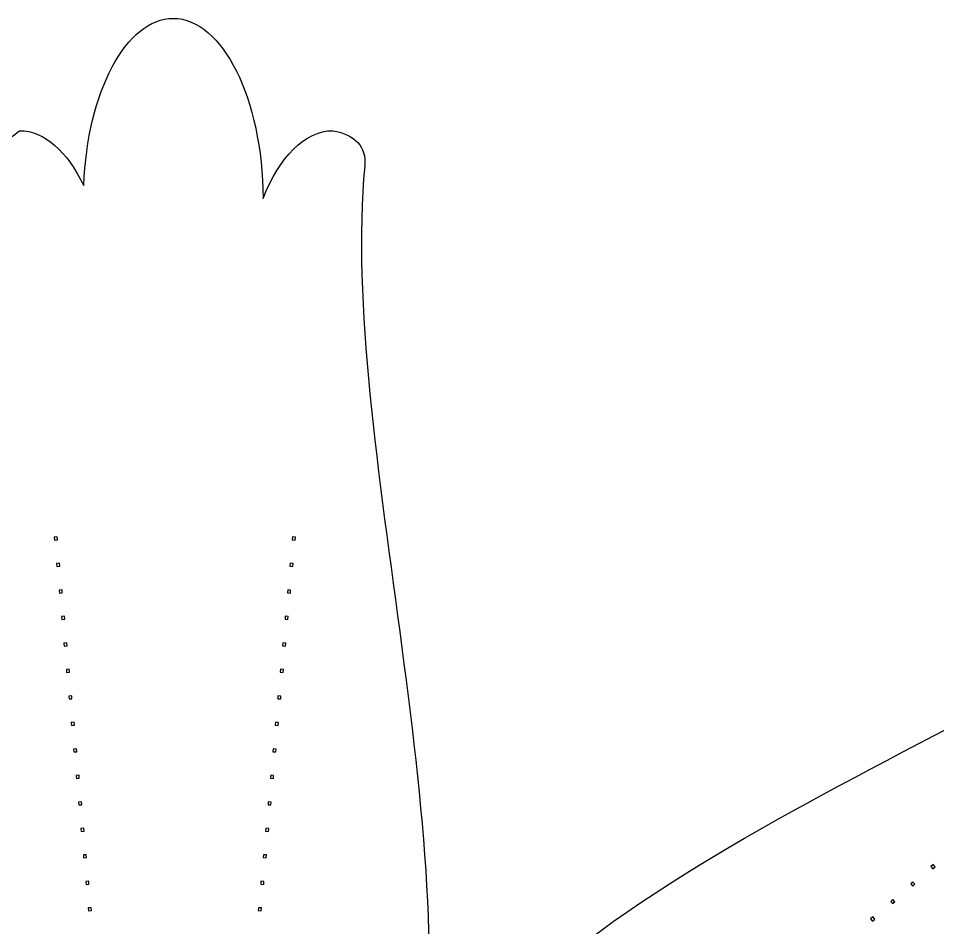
# Model space of a CAD drawing. Header units: centimetres. Extents: x -14.4 to 14.4, y -14.4 to 14.4.
# Drawn here: x -1.27 to 6.11, y 6.19 to 13.49 of the extents above; entities that cross this region are included whole.
import ezdxf
from ezdxf.lldxf.tags import DXFTag

# ---------------------------------------------------------------- set-up
doc = ezdxf.new("R2010")
doc.units = ezdxf.units.CM
doc.header["$MEASUREMENT"] = 0
doc.layers.add('Layer 1', color=7, linetype='Continuous')
tags = doc.linetypes.add('New Line1', pattern=[0.2, 0.1, -0.1]).pattern_tags.tags
tags[6:7] = [DXFTag(74, 4), DXFTag(75, 0), DXFTag(340, '0'), DXFTag(46, 1.0), DXFTag(50, 0.0), DXFTag(44, 0.0), DXFTag(45, 0.0)]
tags[4:5] = [DXFTag(74, 4), DXFTag(75, 0), DXFTag(340, '0'), DXFTag(46, 1.0), DXFTag(50, 0.0), DXFTag(44, 0.0), DXFTag(45, 0.0)]
tags = doc.linetypes.add('New Line10', pattern=[0.2, 0.1, -0.1]).pattern_tags.tags
tags[6:7] = [DXFTag(74, 4), DXFTag(75, 0), DXFTag(340, '0'), DXFTag(46, 1.0), DXFTag(50, 0.0), DXFTag(44, 0.0), DXFTag(45, 0.0)]
tags[4:5] = [DXFTag(74, 4), DXFTag(75, 0), DXFTag(340, '0'), DXFTag(46, 1.0), DXFTag(50, 0.0), DXFTag(44, 0.0), DXFTag(45, 0.0)]
tags = doc.linetypes.add('New Line11', pattern=[0.2, 0.1, -0.1]).pattern_tags.tags
tags[6:7] = [DXFTag(74, 4), DXFTag(75, 0), DXFTag(340, '0'), DXFTag(46, 1.0), DXFTag(50, 0.0), DXFTag(44, 0.0), DXFTag(45, 0.0)]
tags[4:5] = [DXFTag(74, 4), DXFTag(75, 0), DXFTag(340, '0'), DXFTag(46, 1.0), DXFTag(50, 0.0), DXFTag(44, 0.0), DXFTag(45, 0.0)]
tags = doc.linetypes.add('New Line12', pattern=[0.2, 0.1, -0.1]).pattern_tags.tags
tags[6:7] = [DXFTag(74, 4), DXFTag(75, 0), DXFTag(340, '0'), DXFTag(46, 1.0), DXFTag(50, 0.0), DXFTag(44, 0.0), DXFTag(45, 0.0)]
tags[4:5] = [DXFTag(74, 4), DXFTag(75, 0), DXFTag(340, '0'), DXFTag(46, 1.0), DXFTag(50, 0.0), DXFTag(44, 0.0), DXFTag(45, 0.0)]
tags = doc.linetypes.add('New Line13', pattern=[0.2, 0.1, -0.1]).pattern_tags.tags
tags[6:7] = [DXFTag(74, 4), DXFTag(75, 0), DXFTag(340, '0'), DXFTag(46, 1.0), DXFTag(50, 0.0), DXFTag(44, 0.0), DXFTag(45, 0.0)]
tags[4:5] = [DXFTag(74, 4), DXFTag(75, 0), DXFTag(340, '0'), DXFTag(46, 1.0), DXFTag(50, 0.0), DXFTag(44, 0.0), DXFTag(45, 0.0)]
tags = doc.linetypes.add('New Line14', pattern=[0.2, 0.1, -0.1]).pattern_tags.tags
tags[6:7] = [DXFTag(74, 4), DXFTag(75, 0), DXFTag(340, '0'), DXFTag(46, 1.0), DXFTag(50, 0.0), DXFTag(44, 0.0), DXFTag(45, 0.0)]
tags[4:5] = [DXFTag(74, 4), DXFTag(75, 0), DXFTag(340, '0'), DXFTag(46, 1.0), DXFTag(50, 0.0), DXFTag(44, 0.0), DXFTag(45, 0.0)]
tags = doc.linetypes.add('New Line15', pattern=[0.2, 0.1, -0.1]).pattern_tags.tags
tags[6:7] = [DXFTag(74, 4), DXFTag(75, 0), DXFTag(340, '0'), DXFTag(46, 1.0), DXFTag(50, 0.0), DXFTag(44, 0.0), DXFTag(45, 0.0)]
tags[4:5] = [DXFTag(74, 4), DXFTag(75, 0), DXFTag(340, '0'), DXFTag(46, 1.0), DXFTag(50, 0.0), DXFTag(44, 0.0), DXFTag(45, 0.0)]
tags = doc.linetypes.add('New Line16', pattern=[0.2, 0.1, -0.1]).pattern_tags.tags
tags[6:7] = [DXFTag(74, 4), DXFTag(75, 0), DXFTag(340, '0'), DXFTag(46, 1.0), DXFTag(50, 0.0), DXFTag(44, 0.0), DXFTag(45, 0.0)]
tags[4:5] = [DXFTag(74, 4), DXFTag(75, 0), DXFTag(340, '0'), DXFTag(46, 1.0), DXFTag(50, 0.0), DXFTag(44, 0.0), DXFTag(45, 0.0)]
tags = doc.linetypes.add('New Line17', pattern=[0.2, 0.1, -0.1]).pattern_tags.tags
tags[6:7] = [DXFTag(74, 4), DXFTag(75, 0), DXFTag(340, '0'), DXFTag(46, 1.0), DXFTag(50, 0.0), DXFTag(44, 0.0), DXFTag(45, 0.0)]
tags[4:5] = [DXFTag(74, 4), DXFTag(75, 0), DXFTag(340, '0'), DXFTag(46, 1.0), DXFTag(50, 0.0), DXFTag(44, 0.0), DXFTag(45, 0.0)]
tags = doc.linetypes.add('New Line18', pattern=[0.2, 0.1, -0.1]).pattern_tags.tags
tags[6:7] = [DXFTag(74, 4), DXFTag(75, 0), DXFTag(340, '0'), DXFTag(46, 1.0), DXFTag(50, 0.0), DXFTag(44, 0.0), DXFTag(45, 0.0)]
tags[4:5] = [DXFTag(74, 4), DXFTag(75, 0), DXFTag(340, '0'), DXFTag(46, 1.0), DXFTag(50, 0.0), DXFTag(44, 0.0), DXFTag(45, 0.0)]
tags = doc.linetypes.add('New Line19', pattern=[0.2, 0.1, -0.1]).pattern_tags.tags
tags[6:7] = [DXFTag(74, 4), DXFTag(75, 0), DXFTag(340, '0'), DXFTag(46, 1.0), DXFTag(50, 0.0), DXFTag(44, 0.0), DXFTag(45, 0.0)]
tags[4:5] = [DXFTag(74, 4), DXFTag(75, 0), DXFTag(340, '0'), DXFTag(46, 1.0), DXFTag(50, 0.0), DXFTag(44, 0.0), DXFTag(45, 0.0)]
tags = doc.linetypes.add('New Line2', pattern=[0.2, 0.1, -0.1]).pattern_tags.tags
tags[6:7] = [DXFTag(74, 4), DXFTag(75, 0), DXFTag(340, '0'), DXFTag(46, 1.0), DXFTag(50, 0.0), DXFTag(44, 0.0), DXFTag(45, 0.0)]
tags[4:5] = [DXFTag(74, 4), DXFTag(75, 0), DXFTag(340, '0'), DXFTag(46, 1.0), DXFTag(50, 0.0), DXFTag(44, 0.0), DXFTag(45, 0.0)]
tags = doc.linetypes.add('New Line20', pattern=[0.2, 0.1, -0.1]).pattern_tags.tags
tags[6:7] = [DXFTag(74, 4), DXFTag(75, 0), DXFTag(340, '0'), DXFTag(46, 1.0), DXFTag(50, 0.0), DXFTag(44, 0.0), DXFTag(45, 0.0)]
tags[4:5] = [DXFTag(74, 4), DXFTag(75, 0), DXFTag(340, '0'), DXFTag(46, 1.0), DXFTag(50, 0.0), DXFTag(44, 0.0), DXFTag(45, 0.0)]
tags = doc.linetypes.add('New Line21', pattern=[0.2, 0.1, -0.1]).pattern_tags.tags
tags[6:7] = [DXFTag(74, 4), DXFTag(75, 0), DXFTag(340, '0'), DXFTag(46, 1.0), DXFTag(50, 0.0), DXFTag(44, 0.0), DXFTag(45, 0.0)]
tags[4:5] = [DXFTag(74, 4), DXFTag(75, 0), DXFTag(340, '0'), DXFTag(46, 1.0), DXFTag(50, 0.0), DXFTag(44, 0.0), DXFTag(45, 0.0)]
tags = doc.linetypes.add('New Line23', pattern=[0.2, 0.1, -0.1]).pattern_tags.tags
tags[6:7] = [DXFTag(74, 4), DXFTag(75, 0), DXFTag(340, '0'), DXFTag(46, 1.0), DXFTag(50, 0.0), DXFTag(44, 0.0), DXFTag(45, 0.0)]
tags[4:5] = [DXFTag(74, 4), DXFTag(75, 0), DXFTag(340, '0'), DXFTag(46, 1.0), DXFTag(50, 0.0), DXFTag(44, 0.0), DXFTag(45, 0.0)]
tags = doc.linetypes.add('New Line24', pattern=[0.2, 0.1, -0.1]).pattern_tags.tags
tags[6:7] = [DXFTag(74, 4), DXFTag(75, 0), DXFTag(340, '0'), DXFTag(46, 1.0), DXFTag(50, 0.0), DXFTag(44, 0.0), DXFTag(45, 0.0)]
tags[4:5] = [DXFTag(74, 4), DXFTag(75, 0), DXFTag(340, '0'), DXFTag(46, 1.0), DXFTag(50, 0.0), DXFTag(44, 0.0), DXFTag(45, 0.0)]
tags = doc.linetypes.add('New Line27', pattern=[0.2, 0.1, -0.1]).pattern_tags.tags
tags[6:7] = [DXFTag(74, 4), DXFTag(75, 0), DXFTag(340, '0'), DXFTag(46, 1.0), DXFTag(50, 0.0), DXFTag(44, 0.0), DXFTag(45, 0.0)]
tags[4:5] = [DXFTag(74, 4), DXFTag(75, 0), DXFTag(340, '0'), DXFTag(46, 1.0), DXFTag(50, 0.0), DXFTag(44, 0.0), DXFTag(45, 0.0)]
tags = doc.linetypes.add('New Line28', pattern=[0.2, 0.1, -0.1]).pattern_tags.tags
tags[6:7] = [DXFTag(74, 4), DXFTag(75, 0), DXFTag(340, '0'), DXFTag(46, 1.0), DXFTag(50, 0.0), DXFTag(44, 0.0), DXFTag(45, 0.0)]
tags[4:5] = [DXFTag(74, 4), DXFTag(75, 0), DXFTag(340, '0'), DXFTag(46, 1.0), DXFTag(50, 0.0), DXFTag(44, 0.0), DXFTag(45, 0.0)]
tags = doc.linetypes.add('New Line3', pattern=[0.2, 0.1, -0.1]).pattern_tags.tags
tags[6:7] = [DXFTag(74, 4), DXFTag(75, 0), DXFTag(340, '0'), DXFTag(46, 1.0), DXFTag(50, 0.0), DXFTag(44, 0.0), DXFTag(45, 0.0)]
tags[4:5] = [DXFTag(74, 4), DXFTag(75, 0), DXFTag(340, '0'), DXFTag(46, 1.0), DXFTag(50, 0.0), DXFTag(44, 0.0), DXFTag(45, 0.0)]
tags = doc.linetypes.add('New Line32', pattern=[0.2, 0.1, -0.1]).pattern_tags.tags
tags[6:7] = [DXFTag(74, 4), DXFTag(75, 0), DXFTag(340, '0'), DXFTag(46, 1.0), DXFTag(50, 0.0), DXFTag(44, 0.0), DXFTag(45, 0.0)]
tags[4:5] = [DXFTag(74, 4), DXFTag(75, 0), DXFTag(340, '0'), DXFTag(46, 1.0), DXFTag(50, 0.0), DXFTag(44, 0.0), DXFTag(45, 0.0)]
tags = doc.linetypes.add('New Line33', pattern=[0.2, 0.1, -0.1]).pattern_tags.tags
tags[6:7] = [DXFTag(74, 4), DXFTag(75, 0), DXFTag(340, '0'), DXFTag(46, 1.0), DXFTag(50, 0.0), DXFTag(44, 0.0), DXFTag(45, 0.0)]
tags[4:5] = [DXFTag(74, 4), DXFTag(75, 0), DXFTag(340, '0'), DXFTag(46, 1.0), DXFTag(50, 0.0), DXFTag(44, 0.0), DXFTag(45, 0.0)]
tags = doc.linetypes.add('New Line35', pattern=[0.2, 0.1, -0.1]).pattern_tags.tags
tags[6:7] = [DXFTag(74, 4), DXFTag(75, 0), DXFTag(340, '0'), DXFTag(46, 1.0), DXFTag(50, 0.0), DXFTag(44, 0.0), DXFTag(45, 0.0)]
tags[4:5] = [DXFTag(74, 4), DXFTag(75, 0), DXFTag(340, '0'), DXFTag(46, 1.0), DXFTag(50, 0.0), DXFTag(44, 0.0), DXFTag(45, 0.0)]
tags = doc.linetypes.add('New Line37', pattern=[0.2, 0.1, -0.1]).pattern_tags.tags
tags[6:7] = [DXFTag(74, 4), DXFTag(75, 0), DXFTag(340, '0'), DXFTag(46, 1.0), DXFTag(50, 0.0), DXFTag(44, 0.0), DXFTag(45, 0.0)]
tags[4:5] = [DXFTag(74, 4), DXFTag(75, 0), DXFTag(340, '0'), DXFTag(46, 1.0), DXFTag(50, 0.0), DXFTag(44, 0.0), DXFTag(45, 0.0)]
tags = doc.linetypes.add('New Line38', pattern=[0.2, 0.1, -0.1]).pattern_tags.tags
tags[6:7] = [DXFTag(74, 4), DXFTag(75, 0), DXFTag(340, '0'), DXFTag(46, 1.0), DXFTag(50, 0.0), DXFTag(44, 0.0), DXFTag(45, 0.0)]
tags[4:5] = [DXFTag(74, 4), DXFTag(75, 0), DXFTag(340, '0'), DXFTag(46, 1.0), DXFTag(50, 0.0), DXFTag(44, 0.0), DXFTag(45, 0.0)]
tags = doc.linetypes.add('New Line39', pattern=[0.2, 0.1, -0.1]).pattern_tags.tags
tags[6:7] = [DXFTag(74, 4), DXFTag(75, 0), DXFTag(340, '0'), DXFTag(46, 1.0), DXFTag(50, 0.0), DXFTag(44, 0.0), DXFTag(45, 0.0)]
tags[4:5] = [DXFTag(74, 4), DXFTag(75, 0), DXFTag(340, '0'), DXFTag(46, 1.0), DXFTag(50, 0.0), DXFTag(44, 0.0), DXFTag(45, 0.0)]
tags = doc.linetypes.add('New Line4', pattern=[0.2, 0.1, -0.1]).pattern_tags.tags
tags[6:7] = [DXFTag(74, 4), DXFTag(75, 0), DXFTag(340, '0'), DXFTag(46, 1.0), DXFTag(50, 0.0), DXFTag(44, 0.0), DXFTag(45, 0.0)]
tags[4:5] = [DXFTag(74, 4), DXFTag(75, 0), DXFTag(340, '0'), DXFTag(46, 1.0), DXFTag(50, 0.0), DXFTag(44, 0.0), DXFTag(45, 0.0)]
tags = doc.linetypes.add('New Line41', pattern=[0.2, 0.1, -0.1]).pattern_tags.tags
tags[6:7] = [DXFTag(74, 4), DXFTag(75, 0), DXFTag(340, '0'), DXFTag(46, 1.0), DXFTag(50, 0.0), DXFTag(44, 0.0), DXFTag(45, 0.0)]
tags[4:5] = [DXFTag(74, 4), DXFTag(75, 0), DXFTag(340, '0'), DXFTag(46, 1.0), DXFTag(50, 0.0), DXFTag(44, 0.0), DXFTag(45, 0.0)]
tags = doc.linetypes.add('New Line42', pattern=[0.2, 0.1, -0.1]).pattern_tags.tags
tags[6:7] = [DXFTag(74, 4), DXFTag(75, 0), DXFTag(340, '0'), DXFTag(46, 1.0), DXFTag(50, 0.0), DXFTag(44, 0.0), DXFTag(45, 0.0)]
tags[4:5] = [DXFTag(74, 4), DXFTag(75, 0), DXFTag(340, '0'), DXFTag(46, 1.0), DXFTag(50, 0.0), DXFTag(44, 0.0), DXFTag(45, 0.0)]
tags = doc.linetypes.add('New Line43', pattern=[0.2, 0.1, -0.1]).pattern_tags.tags
tags[6:7] = [DXFTag(74, 4), DXFTag(75, 0), DXFTag(340, '0'), DXFTag(46, 1.0), DXFTag(50, 0.0), DXFTag(44, 0.0), DXFTag(45, 0.0)]
tags[4:5] = [DXFTag(74, 4), DXFTag(75, 0), DXFTag(340, '0'), DXFTag(46, 1.0), DXFTag(50, 0.0), DXFTag(44, 0.0), DXFTag(45, 0.0)]
tags = doc.linetypes.add('New Line45', pattern=[0.2, 0.1, -0.1]).pattern_tags.tags
tags[6:7] = [DXFTag(74, 4), DXFTag(75, 0), DXFTag(340, '0'), DXFTag(46, 1.0), DXFTag(50, 0.0), DXFTag(44, 0.0), DXFTag(45, 0.0)]
tags[4:5] = [DXFTag(74, 4), DXFTag(75, 0), DXFTag(340, '0'), DXFTag(46, 1.0), DXFTag(50, 0.0), DXFTag(44, 0.0), DXFTag(45, 0.0)]
tags = doc.linetypes.add('New Line5', pattern=[0.2, 0.1, -0.1]).pattern_tags.tags
tags[6:7] = [DXFTag(74, 4), DXFTag(75, 0), DXFTag(340, '0'), DXFTag(46, 1.0), DXFTag(50, 0.0), DXFTag(44, 0.0), DXFTag(45, 0.0)]
tags[4:5] = [DXFTag(74, 4), DXFTag(75, 0), DXFTag(340, '0'), DXFTag(46, 1.0), DXFTag(50, 0.0), DXFTag(44, 0.0), DXFTag(45, 0.0)]
tags = doc.linetypes.add('New Line6', pattern=[0.2, 0.1, -0.1]).pattern_tags.tags
tags[6:7] = [DXFTag(74, 4), DXFTag(75, 0), DXFTag(340, '0'), DXFTag(46, 1.0), DXFTag(50, 0.0), DXFTag(44, 0.0), DXFTag(45, 0.0)]
tags[4:5] = [DXFTag(74, 4), DXFTag(75, 0), DXFTag(340, '0'), DXFTag(46, 1.0), DXFTag(50, 0.0), DXFTag(44, 0.0), DXFTag(45, 0.0)]
tags = doc.linetypes.add('New Line7', pattern=[0.2, 0.1, -0.1]).pattern_tags.tags
tags[6:7] = [DXFTag(74, 4), DXFTag(75, 0), DXFTag(340, '0'), DXFTag(46, 1.0), DXFTag(50, 0.0), DXFTag(44, 0.0), DXFTag(45, 0.0)]
tags[4:5] = [DXFTag(74, 4), DXFTag(75, 0), DXFTag(340, '0'), DXFTag(46, 1.0), DXFTag(50, 0.0), DXFTag(44, 0.0), DXFTag(45, 0.0)]
tags = doc.linetypes.add('New Line8', pattern=[0.2, 0.1, -0.1]).pattern_tags.tags
tags[6:7] = [DXFTag(74, 4), DXFTag(75, 0), DXFTag(340, '0'), DXFTag(46, 1.0), DXFTag(50, 0.0), DXFTag(44, 0.0), DXFTag(45, 0.0)]
tags[4:5] = [DXFTag(74, 4), DXFTag(75, 0), DXFTag(340, '0'), DXFTag(46, 1.0), DXFTag(50, 0.0), DXFTag(44, 0.0), DXFTag(45, 0.0)]
tags = doc.linetypes.add('New Line9', pattern=[0.2, 0.1, -0.1]).pattern_tags.tags
tags[6:7] = [DXFTag(74, 4), DXFTag(75, 0), DXFTag(340, '0'), DXFTag(46, 1.0), DXFTag(50, 0.0), DXFTag(44, 0.0), DXFTag(45, 0.0)]
tags[4:5] = [DXFTag(74, 4), DXFTag(75, 0), DXFTag(340, '0'), DXFTag(46, 1.0), DXFTag(50, 0.0), DXFTag(44, 0.0), DXFTag(45, 0.0)]

msp = doc.modelspace()

# ---------------------------------------------------------------- linework, layer by layer
at = {"layer": 'Layer 1', "linetype": 'New Line1', "lineweight": 30}
msp.add_open_spline([(-0.02824, 13.49374), (-0.40654, 13.49374), (-0.71734, 12.90195), (-0.74708, 12.15026), (-0.74708, 12.15026), (-0.87804, 12.42245), (-1.06047, 12.59166), (-1.26266, 12.59166), (-1.26266, 12.59166), (-1.36255, 12.51294), (-1.46559, 12.43115), (-1.45851, 12.29047), (-1.45851, 12.29047), (-1.34745, 10.08373), (-2.43411, 6.76733), (-1.87543, 4.59605), (-1.87543, 4.59605), (-1.92103, 4.57666), (-1.9663, 4.55671), (-2.01119, 4.53596), (-2.01119, 4.53596), (-3.20898, 6.51937), (-6.9413, 7.63345), (-8.80574, 9.12428), (-8.80574, 9.12428), (-8.91576, 9.21225), (-9.0418, 9.17638), (-9.16406, 9.14134), (-9.16406, 9.14134), (-9.28223, 8.97727), (-9.25199, 8.73012), (-9.10768, 8.46478), (-9.10768, 8.46478), (-9.73499, 8.87998), (-10.39696, 8.97352), (-10.61807, 8.66656), (-10.61807, 8.66656), (-10.84917, 8.34573), (-10.51168, 7.70708), (-9.8651, 7.23628), (-9.8651, 7.23628), (-10.21171, 7.32302), (-10.50267, 7.28294), (-10.63513, 7.09904), (-10.63513, 7.09904), (-10.71075, 6.93313), (-10.69029, 6.80578), (-10.55576, 6.72663), (-10.55576, 6.72663), (-8.64198, 5.60077), (-6.55349, 2.76652), (-4.50601, 1.88906), (-4.50601, 1.88906), (-4.51834, 1.85783), (-4.52991, 1.82639), (-4.54162, 1.79485), (-4.54162, 1.79485), (-6.7129, 2.25581), (-9.91269, 1.22975), (-12.06096, 1.33787), (-12.06096, 1.33787), (-12.20164, 1.34495), (-12.28343, 1.24191), (-12.36215, 1.14202), (-12.36215, 1.14202), (-12.36215, 0.93983), (-12.19294, 0.7574), (-11.92075, 0.62644), (-11.92075, 0.62644), (-12.67244, 0.5967), (-13.26423, 0.2859), (-13.26423, -0.09241), (-13.26423, -0.09241), (-13.26423, -0.4878), (-12.61745, -0.80936), (-11.81763, -0.81348), (-11.81763, -0.81348), (-12.14958, -0.94567), (-12.36215, -1.14768), (-12.36215, -1.37431), (-12.36215, -1.37431), (-12.32654, -1.55313), (-12.23567, -1.64466), (-12.08025, -1.63025), (-12.08025, -1.63025), (-9.88165, -1.42641), (-6.5557, -2.49265), (-4.38064, -2.02788), (-4.38064, -2.02788), (-4.3753, -2.03921), (-4.37048, -2.05072), (-4.36506, -2.062), (-4.36506, -2.062), (-6.35628, -3.01994), (-8.38051, -5.72642), (-10.23973, -6.8202), (-10.23973, -6.8202), (-10.37426, -6.89934), (-10.39398, -7.02669), (-10.31837, -7.1926), (-10.31837, -7.1926), (-10.18591, -7.3765), (-9.89568, -7.41585), (-9.54907, -7.3291), (-9.54907, -7.3291), (-10.19565, -7.79991), (-10.5324, -8.43929), (-10.3013, -8.76012), (-10.3013, -8.76012), (-10.0802, -9.06709), (-9.41822, -8.97354), (-8.79091, -8.55834), (-8.79091, -8.55834), (-8.93523, -8.82368), (-8.96621, -9.07009), (-8.84803, -9.23416), (-8.84803, -9.23416), (-8.72578, -9.2692), (-8.59899, -9.30507), (-8.48898, -9.2171), (-8.48898, -9.2171), (-6.59659, -7.70392), (-2.78012, -6.57891), (-1.64249, -4.53902), (-1.64249, -4.53902), (-1.62523, -4.54532), (-1.60791, -4.55147), (-1.59056, -4.55757), (-1.59056, -4.55757), (-2.15416, -6.72869), (-1.06467, -10.0506), (-1.17587, -12.26015), (-1.17587, -12.26015), (-1.18295, -12.40083), (-1.07991, -12.48262), (-0.98002, -12.56133), (-0.98002, -12.56133), (-0.77782, -12.56133), (-0.5954, -12.39212), (-0.46444, -12.11994), (-0.46444, -12.11994), (-0.4347, -12.87162), (-0.1239, -13.46342), (0.25441, -13.46342), (0.25441, -13.46342), (0.6498, -13.46342), (0.97136, -12.81663), (0.97548, -12.01682), (0.97548, -12.01682), (1.10767, -12.34877), (1.30968, -12.56134), (1.53632, -12.56133), (1.53632, -12.56133), (1.71514, -12.52572), (1.80666, -12.43486), (1.79225, -12.27943), (1.79225, -12.27943), (1.5806, -9.99663), (2.7384, -6.49836), (2.12979, -4.33502), (2.12979, -4.33502), (2.14089, -4.32954), (2.15213, -4.32425), (2.16317, -4.3187), (2.16317, -4.3187), (3.35857, -6.30441), (7.09436, -7.41896), (8.95996, -8.91072), (8.95996, -8.91072), (9.06997, -8.99869), (9.19676, -8.96282), (9.31901, -8.92778), (9.31901, -8.92778), (9.43719, -8.76371), (9.40621, -8.51656), (9.26189, -8.25122), (9.26189, -8.25122), (9.88921, -8.66642), (10.55118, -8.75996), (10.77229, -8.453), (10.77229, -8.453), (11.00338, -8.13217), (10.66663, -7.49353), (10.02005, -7.02272), (10.02005, -7.02272), (10.36666, -7.10947), (10.65763, -7.06938), (10.79009, -6.88548), (10.79009, -6.88548), (10.86571, -6.71957), (10.84524, -6.59222), (10.71071, -6.51307), (10.71071, -6.51307), (8.8208, -5.40125), (6.7603, -2.62378), (4.73738, -1.70963), (4.73738, -1.70963), (6.91331, -2.11819), (10.16684, -1.08998), (12.32942, -1.29049), (12.32942, -1.29049), (12.48484, -1.30489), (12.5757, -1.21337), (12.61132, -1.03455), (12.61132, -1.03455), (12.61132, -0.80791), (12.39875, -0.60591), (12.06681, -0.47371), (12.06681, -0.47371), (12.86662, -0.4696), (13.5134, -0.14804), (13.5134, 0.24736), (13.5134, 0.24736), (13.5134, 0.62567), (12.92161, 0.93646), (12.16992, 0.96621), (12.16992, 0.96621), (12.44211, 1.09716), (12.61132, 1.27959), (12.61132, 1.48179), (12.61132, 1.48179), (12.5326, 1.58167), (12.45082, 1.68472), (12.31013, 1.67764), (12.31013, 1.67764), (10.04607, 1.56369), (6.61388, 2.70992), (4.4488, 2.04707), (4.4488, 2.04707), (4.44242, 2.06171), (4.43603, 2.07628), (4.42951, 2.09084), (4.42951, 2.09084), (6.51469, 2.90706), (8.64662, 5.82911), (10.59721, 6.97663), (10.59721, 6.97663), (10.73174, 7.05578), (10.7522, 7.18313), (10.67659, 7.34904), (10.67659, 7.34904), (10.54413, 7.53294), (10.25316, 7.57303), (9.90655, 7.48628), (9.90655, 7.48628), (10.55313, 7.95709), (10.89062, 8.59573), (10.65952, 8.91656), (10.65952, 8.91656), (10.43842, 9.22353), (9.77645, 9.12998), (9.14913, 8.71478), (9.14913, 8.71478), (9.29345, 8.98012), (9.32369, 9.22727), (9.20551, 9.39134), (9.20551, 9.39134), (9.08326, 9.42638), (8.95721, 9.46225), (8.8472, 9.37428), (8.8472, 9.37428), (6.9173, 7.83111), (2.98618, 6.69165), (1.93617, 4.5738), (1.93617, 4.5738), (1.92481, 4.57879), (1.91345, 4.58373), (1.90205, 4.58864), (1.90205, 4.58864), (2.3783, 6.76324), (1.30511, 10.10404), (1.50961, 12.30976), (1.50961, 12.30976), (1.52402, 12.46518), (1.43249, 12.55604), (1.25367, 12.59166), (1.25367, 12.59166), (1.02704, 12.59166), (0.82503, 12.37909), (0.69284, 12.04714), (0.69284, 12.04714), (0.68872, 12.84696), (0.36716, 13.49374), (-0.02824, 13.49374)], degree=3, knots=[0, 0, 0, 0, 0.0138889, 0.0138889, 0.0138889, 0.0138889, 0.0277778, 0.0277778, 0.0277778, 0.0277778, 0.0416667, 0.0416667, 0.0416667, 0.0416667, 0.0555556, 0.0555556, 0.0555556, 0.0555556, 0.0694444, 0.0694444, 0.0694444, 0.0694444, 0.0833333, 0.0833333, 0.0833333, 0.0833333, 0.0972222, 0.0972222, 0.0972222, 0.0972222, 0.1111111, 0.1111111, 0.1111111, 0.1111111, 0.125, 0.125, 0.125, 0.125, 0.1388889, 0.1388889, 0.1388889, 0.1388889, 0.1527778, 0.1527778, 0.1527778, 0.1527778, 0.1666667, 0.1666667, 0.1666667, 0.1666667, 0.1805556, 0.1805556, 0.1805556, 0.1805556, 0.1944444, 0.1944444, 0.1944444, 0.1944444, 0.2083333, 0.2083333, 0.2083333, 0.2083333, 0.2222222, 0.2222222, 0.2222222, 0.2222222, 0.2361111, 0.2361111, 0.2361111, 0.2361111, 0.25, 0.25, 0.25, 0.25, 0.2638889, 0.2638889, 0.2638889, 0.2638889, 0.2777778, 0.2777778, 0.2777778, 0.2777778, 0.2916667, 0.2916667, 0.2916667, 0.2916667, 0.3055556, 0.3055556, 0.3055556, 0.3055556, 0.3194444, 0.3194444, 0.3194444, 0.3194444, 0.3333333, 0.3333333, 0.3333333, 0.3333333, 0.3472222, 0.3472222, 0.3472222, 0.3472222, 0.3611111, 0.3611111, 0.3611111, 0.3611111, 0.375, 0.375, 0.375, 0.375, 0.3888889, 0.3888889, 0.3888889, 0.3888889, 0.4027778, 0.4027778, 0.4027778, 0.4027778, 0.4166667, 0.4166667, 0.4166667, 0.4166667, 0.4305556, 0.4305556, 0.4305556, 0.4305556, 0.4444444, 0.4444444, 0.4444444, 0.4444444, 0.4583333, 0.4583333, 0.4583333, 0.4583333, 0.4722222, 0.4722222, 0.4722222, 0.4722222, 0.4861111, 0.4861111, 0.4861111, 0.4861111, 0.5, 0.5, 0.5, 0.5, 0.5138889, 0.5138889, 0.5138889, 0.5138889, 0.5277778, 0.5277778, 0.5277778, 0.5277778, 0.5416667, 0.5416667, 0.5416667, 0.5416667, 0.5555556, 0.5555556, 0.5555556, 0.5555556, 0.5694444, 0.5694444, 0.5694444, 0.5694444, 0.5833333, 0.5833333, 0.5833333, 0.5833333, 0.5972222, 0.5972222, 0.5972222, 0.5972222, 0.6111111, 0.6111111, 0.6111111, 0.6111111, 0.625, 0.625, 0.625, 0.625, 0.6388889, 0.6388889, 0.6388889, 0.6388889, 0.6527778, 0.6527778, 0.6527778, 0.6527778, 0.6666667, 0.6666667, 0.6666667, 0.6666667, 0.6805556, 0.6805556, 0.6805556, 0.6805556, 0.6944444, 0.6944444, 0.6944444, 0.6944444, 0.7083333, 0.7083333, 0.7083333, 0.7083333, 0.7222222, 0.7222222, 0.7222222, 0.7222222, 0.7361111, 0.7361111, 0.7361111, 0.7361111, 0.75, 0.75, 0.75, 0.75, 0.7638889, 0.7638889, 0.7638889, 0.7638889, 0.7777778, 0.7777778, 0.7777778, 0.7777778, 0.7916667, 0.7916667, 0.7916667, 0.7916667, 0.8055556, 0.8055556, 0.8055556, 0.8055556, 0.8194444, 0.8194444, 0.8194444, 0.8194444, 0.8333333, 0.8333333, 0.8333333, 0.8333333, 0.8472222, 0.8472222, 0.8472222, 0.8472222, 0.8611111, 0.8611111, 0.8611111, 0.8611111, 0.875, 0.875, 0.875, 0.875, 0.8888889, 0.8888889, 0.8888889, 0.8888889, 0.9027778, 0.9027778, 0.9027778, 0.9027778, 0.9166667, 0.9166667, 0.9166667, 0.9166667, 0.9305556, 0.9305556, 0.9305556, 0.9305556, 0.9444444, 0.9444444, 0.9444444, 0.9444444, 0.9583333, 0.9583333, 0.9583333, 0.9583333, 0.9722222, 0.9722222, 0.9722222, 0.9722222, 1, 1, 1, 1], dxfattribs=at)
at = {"layer": 'Layer 1', "linetype": 'New Line2', "lineweight": 30}
msp.add_open_spline([(-0.95999, 9.32828), (-0.95999, 9.32828), (-0.95851, 9.30454), (-0.95851, 9.30454), (-0.95851, 9.30454), (-0.95851, 9.30454), (-0.98151, 9.30306), (-0.98151, 9.30306), (-0.98151, 9.30306), (-0.98151, 9.30306), (-0.98373, 9.32606), (-0.98373, 9.32606), (-0.98373, 9.32606), (-0.98373, 9.32606), (-0.95999, 9.32828), (-0.95999, 9.32828)], degree=3, knots=[0, 0, 0, 0, 0.2, 0.2, 0.2, 0.2, 0.4, 0.4, 0.4, 0.4, 0.6, 0.6, 0.6, 0.6, 1, 1, 1, 1], dxfattribs=at)
at = {"layer": 'Layer 1', "linetype": 'New Line3', "lineweight": 30}
msp.add_open_spline([(0.92949, 9.32828), (0.92949, 9.32828), (0.95323, 9.32606), (0.95323, 9.32606), (0.95323, 9.32606), (0.95323, 9.32606), (0.951, 9.30306), (0.951, 9.30306), (0.951, 9.30306), (0.951, 9.30306), (0.928, 9.30454), (0.928, 9.30454), (0.928, 9.30454), (0.928, 9.30454), (0.92949, 9.32828), (0.92949, 9.32828)], degree=3, knots=[0, 0, 0, 0, 0.2, 0.2, 0.2, 0.2, 0.4, 0.4, 0.4, 0.4, 0.6, 0.6, 0.6, 0.6, 1, 1, 1, 1], dxfattribs=at)
at = {"layer": 'Layer 1', "linetype": 'New Line4', "lineweight": 30}
msp.add_open_spline([(-0.9407, 9.11612), (-0.9407, 9.11612), (-0.93848, 9.09238), (-0.93848, 9.09238), (-0.93848, 9.09238), (-0.93848, 9.09238), (-0.96222, 9.09015), (-0.96222, 9.09015), (-0.96222, 9.09015), (-0.96222, 9.09015), (-0.96444, 9.11389), (-0.96444, 9.11389), (-0.96444, 9.11389), (-0.96444, 9.11389), (-0.9407, 9.11612), (-0.9407, 9.11612)], degree=3, knots=[0, 0, 0, 0, 0.2, 0.2, 0.2, 0.2, 0.4, 0.4, 0.4, 0.4, 0.6, 0.6, 0.6, 0.6, 1, 1, 1, 1], dxfattribs=at)
at = {"layer": 'Layer 1', "linetype": 'New Line5', "lineweight": 30}
msp.add_open_spline([(0.9102, 9.11612), (0.9102, 9.11612), (0.93394, 9.11389), (0.93394, 9.11389), (0.93394, 9.11389), (0.93394, 9.11389), (0.93171, 9.09015), (0.93171, 9.09015), (0.93171, 9.09015), (0.93171, 9.09015), (0.90797, 9.09238), (0.90797, 9.09238), (0.90797, 9.09238), (0.90797, 9.09238), (0.9102, 9.11612), (0.9102, 9.11612)], degree=3, knots=[0, 0, 0, 0, 0.2, 0.2, 0.2, 0.2, 0.4, 0.4, 0.4, 0.4, 0.6, 0.6, 0.6, 0.6, 1, 1, 1, 1], dxfattribs=at)
at = {"layer": 'Layer 1', "linetype": 'New Line6', "lineweight": 30}
msp.add_open_spline([(-0.92142, 8.90321), (-0.92142, 8.90321), (-0.91919, 8.87947), (-0.91919, 8.87947), (-0.91919, 8.87947), (-0.91919, 8.87947), (-0.94293, 8.87724), (-0.94293, 8.87724), (-0.94293, 8.87724), (-0.94293, 8.87724), (-0.94516, 8.90098), (-0.94516, 8.90098), (-0.94516, 8.90098), (-0.94516, 8.90098), (-0.92142, 8.90321), (-0.92142, 8.90321)], degree=3, knots=[0, 0, 0, 0, 0.2, 0.2, 0.2, 0.2, 0.4, 0.4, 0.4, 0.4, 0.6, 0.6, 0.6, 0.6, 1, 1, 1, 1], dxfattribs=at)
at = {"layer": 'Layer 1', "linetype": 'New Line7', "lineweight": 30}
msp.add_open_spline([(0.89091, 8.90321), (0.89091, 8.90321), (0.91465, 8.90098), (0.91465, 8.90098), (0.91465, 8.90098), (0.91465, 8.90098), (0.91242, 8.87724), (0.91242, 8.87724), (0.91242, 8.87724), (0.91242, 8.87724), (0.88869, 8.87947), (0.88869, 8.87947), (0.88869, 8.87947), (0.88869, 8.87947), (0.89091, 8.90321), (0.89091, 8.90321)], degree=3, knots=[0, 0, 0, 0, 0.2, 0.2, 0.2, 0.2, 0.4, 0.4, 0.4, 0.4, 0.6, 0.6, 0.6, 0.6, 1, 1, 1, 1], dxfattribs=at)
at = {"layer": 'Layer 1', "linetype": 'New Line8', "lineweight": 30}
msp.add_open_spline([(-0.90213, 8.6903), (-0.90213, 8.6903), (-0.8999, 8.66656), (-0.8999, 8.66656), (-0.8999, 8.66656), (-0.8999, 8.66656), (-0.92364, 8.66433), (-0.92364, 8.66433), (-0.92364, 8.66433), (-0.92364, 8.66433), (-0.92587, 8.68807), (-0.92587, 8.68807), (-0.92587, 8.68807), (-0.92587, 8.68807), (-0.90213, 8.6903), (-0.90213, 8.6903)], degree=3, knots=[0, 0, 0, 0, 0.2, 0.2, 0.2, 0.2, 0.4, 0.4, 0.4, 0.4, 0.6, 0.6, 0.6, 0.6, 1, 1, 1, 1], dxfattribs=at)
at = {"layer": 'Layer 1', "linetype": 'New Line9', "lineweight": 30}
msp.add_open_spline([(0.87162, 8.6903), (0.87162, 8.6903), (0.89536, 8.68807), (0.89536, 8.68807), (0.89536, 8.68807), (0.89536, 8.68807), (0.89314, 8.66433), (0.89314, 8.66433), (0.89314, 8.66433), (0.89314, 8.66433), (0.8694, 8.66656), (0.8694, 8.66656), (0.8694, 8.66656), (0.8694, 8.66656), (0.87162, 8.6903), (0.87162, 8.6903)], degree=3, knots=[0, 0, 0, 0, 0.2, 0.2, 0.2, 0.2, 0.4, 0.4, 0.4, 0.4, 0.6, 0.6, 0.6, 0.6, 1, 1, 1, 1], dxfattribs=at)
at = {"layer": 'Layer 1', "linetype": 'New Line10', "lineweight": 30}
msp.add_open_spline([(-0.8821, 8.47739), (-0.8821, 8.47739), (-0.88061, 8.45365), (-0.88061, 8.45365), (-0.88061, 8.45365), (-0.88061, 8.45365), (-0.90361, 8.45142), (-0.90361, 8.45142), (-0.90361, 8.45142), (-0.90361, 8.45142), (-0.90584, 8.47516), (-0.90584, 8.47516), (-0.90584, 8.47516), (-0.90584, 8.47516), (-0.8821, 8.47739), (-0.8821, 8.47739)], degree=3, knots=[0, 0, 0, 0, 0.2, 0.2, 0.2, 0.2, 0.4, 0.4, 0.4, 0.4, 0.6, 0.6, 0.6, 0.6, 1, 1, 1, 1], dxfattribs=at)
at = {"layer": 'Layer 1', "linetype": 'New Line11', "lineweight": 30}
msp.add_open_spline([(0.85159, 8.47739), (0.85159, 8.47739), (0.87533, 8.47516), (0.87533, 8.47516), (0.87533, 8.47516), (0.87533, 8.47516), (0.87311, 8.45142), (0.87311, 8.45142), (0.87311, 8.45142), (0.87311, 8.45142), (0.85011, 8.45365), (0.85011, 8.45365), (0.85011, 8.45365), (0.85011, 8.45365), (0.85159, 8.47739), (0.85159, 8.47739)], degree=3, knots=[0, 0, 0, 0, 0.2, 0.2, 0.2, 0.2, 0.4, 0.4, 0.4, 0.4, 0.6, 0.6, 0.6, 0.6, 1, 1, 1, 1], dxfattribs=at)
at = {"layer": 'Layer 1', "linetype": 'New Line12', "lineweight": 30}
msp.add_open_spline([(-0.86281, 8.26448), (-0.86281, 8.26448), (-0.86059, 8.24074), (-0.86059, 8.24074), (-0.86059, 8.24074), (-0.86059, 8.24074), (-0.88432, 8.23925), (-0.88432, 8.23925), (-0.88432, 8.23925), (-0.88432, 8.23925), (-0.88655, 8.26225), (-0.88655, 8.26225), (-0.88655, 8.26225), (-0.88655, 8.26225), (-0.86281, 8.26448), (-0.86281, 8.26448)], degree=3, knots=[0, 0, 0, 0, 0.2, 0.2, 0.2, 0.2, 0.4, 0.4, 0.4, 0.4, 0.6, 0.6, 0.6, 0.6, 1, 1, 1, 1], dxfattribs=at)
at = {"layer": 'Layer 1', "linetype": 'New Line13', "lineweight": 30}
msp.add_open_spline([(0.83231, 8.26448), (0.83231, 8.26448), (0.85604, 8.26225), (0.85604, 8.26225), (0.85604, 8.26225), (0.85604, 8.26225), (0.85382, 8.23925), (0.85382, 8.23925), (0.85382, 8.23925), (0.85382, 8.23925), (0.83008, 8.24074), (0.83008, 8.24074), (0.83008, 8.24074), (0.83008, 8.24074), (0.83231, 8.26448), (0.83231, 8.26448)], degree=3, knots=[0, 0, 0, 0, 0.2, 0.2, 0.2, 0.2, 0.4, 0.4, 0.4, 0.4, 0.6, 0.6, 0.6, 0.6, 1, 1, 1, 1], dxfattribs=at)
at = {"layer": 'Layer 1', "linetype": 'New Line14', "lineweight": 30}
msp.add_open_spline([(-0.84352, 8.05231), (-0.84352, 8.05231), (-0.8413, 8.02857), (-0.8413, 8.02857), (-0.8413, 8.02857), (-0.8413, 8.02857), (-0.86504, 8.02634), (-0.86504, 8.02634), (-0.86504, 8.02634), (-0.86504, 8.02634), (-0.86726, 8.05008), (-0.86726, 8.05008), (-0.86726, 8.05008), (-0.86726, 8.05008), (-0.84352, 8.05231), (-0.84352, 8.05231)], degree=3, knots=[0, 0, 0, 0, 0.2, 0.2, 0.2, 0.2, 0.4, 0.4, 0.4, 0.4, 0.6, 0.6, 0.6, 0.6, 1, 1, 1, 1], dxfattribs=at)
at = {"layer": 'Layer 1', "linetype": 'New Line15', "lineweight": 30}
msp.add_open_spline([(0.81302, 8.05231), (0.81302, 8.05231), (0.83676, 8.05008), (0.83676, 8.05008), (0.83676, 8.05008), (0.83676, 8.05008), (0.83453, 8.02634), (0.83453, 8.02634), (0.83453, 8.02634), (0.83453, 8.02634), (0.81079, 8.02857), (0.81079, 8.02857), (0.81079, 8.02857), (0.81079, 8.02857), (0.81302, 8.05231), (0.81302, 8.05231)], degree=3, knots=[0, 0, 0, 0, 0.2, 0.2, 0.2, 0.2, 0.4, 0.4, 0.4, 0.4, 0.6, 0.6, 0.6, 0.6, 1, 1, 1, 1], dxfattribs=at)
at = {"layer": 'Layer 1', "linetype": 'New Line16', "lineweight": 30}
msp.add_open_spline([(-0.82423, 7.8394), (-0.82423, 7.8394), (-0.82201, 7.81566), (-0.82201, 7.81566), (-0.82201, 7.81566), (-0.82201, 7.81566), (-0.84575, 7.81344), (-0.84575, 7.81344), (-0.84575, 7.81344), (-0.84575, 7.81344), (-0.84797, 7.83717), (-0.84797, 7.83717), (-0.84797, 7.83717), (-0.84797, 7.83717), (-0.82423, 7.8394), (-0.82423, 7.8394)], degree=3, knots=[0, 0, 0, 0, 0.2, 0.2, 0.2, 0.2, 0.4, 0.4, 0.4, 0.4, 0.6, 0.6, 0.6, 0.6, 1, 1, 1, 1], dxfattribs=at)
at = {"layer": 'Layer 1', "linetype": 'New Line17', "lineweight": 30}
msp.add_open_spline([(0.79373, 7.8394), (0.79373, 7.8394), (0.81747, 7.83717), (0.81747, 7.83717), (0.81747, 7.83717), (0.81747, 7.83717), (0.81524, 7.81344), (0.81524, 7.81344), (0.81524, 7.81344), (0.81524, 7.81344), (0.7915, 7.81566), (0.7915, 7.81566), (0.7915, 7.81566), (0.7915, 7.81566), (0.79373, 7.8394), (0.79373, 7.8394)], degree=3, knots=[0, 0, 0, 0, 0.2, 0.2, 0.2, 0.2, 0.4, 0.4, 0.4, 0.4, 0.6, 0.6, 0.6, 0.6, 1, 1, 1, 1], dxfattribs=at)
at = {"layer": 'Layer 1', "linetype": 'New Line18', "lineweight": 30}
msp.add_open_spline([(-0.80421, 7.62649), (-0.80421, 7.62649), (-0.80198, 7.60275), (-0.80198, 7.60275), (-0.80198, 7.60275), (-0.80198, 7.60275), (-0.82572, 7.60053), (-0.82572, 7.60053), (-0.82572, 7.60053), (-0.82572, 7.60053), (-0.82794, 7.62427), (-0.82794, 7.62427), (-0.82794, 7.62427), (-0.82794, 7.62427), (-0.80421, 7.62649), (-0.80421, 7.62649)], degree=3, knots=[0, 0, 0, 0, 0.2, 0.2, 0.2, 0.2, 0.4, 0.4, 0.4, 0.4, 0.6, 0.6, 0.6, 0.6, 1, 1, 1, 1], dxfattribs=at)
at = {"layer": 'Layer 1', "linetype": 'New Line19', "lineweight": 30}
msp.add_open_spline([(0.7737, 7.62649), (0.7737, 7.62649), (0.79744, 7.62427), (0.79744, 7.62427), (0.79744, 7.62427), (0.79744, 7.62427), (0.79521, 7.60053), (0.79521, 7.60053), (0.79521, 7.60053), (0.79521, 7.60053), (0.77147, 7.60275), (0.77147, 7.60275), (0.77147, 7.60275), (0.77147, 7.60275), (0.7737, 7.62649), (0.7737, 7.62649)], degree=3, knots=[0, 0, 0, 0, 0.2, 0.2, 0.2, 0.2, 0.4, 0.4, 0.4, 0.4, 0.6, 0.6, 0.6, 0.6, 1, 1, 1, 1], dxfattribs=at)
at = {"layer": 'Layer 1', "linetype": 'New Line20', "lineweight": 30}
msp.add_open_spline([(-0.78492, 7.41358), (-0.78492, 7.41358), (-0.78269, 7.38984), (-0.78269, 7.38984), (-0.78269, 7.38984), (-0.78269, 7.38984), (-0.80643, 7.38762), (-0.80643, 7.38762), (-0.80643, 7.38762), (-0.80643, 7.38762), (-0.80866, 7.41136), (-0.80866, 7.41136), (-0.80866, 7.41136), (-0.80866, 7.41136), (-0.78492, 7.41358), (-0.78492, 7.41358)], degree=3, knots=[0, 0, 0, 0, 0.2, 0.2, 0.2, 0.2, 0.4, 0.4, 0.4, 0.4, 0.6, 0.6, 0.6, 0.6, 1, 1, 1, 1], dxfattribs=at)
at = {"layer": 'Layer 1', "linetype": 'New Line21', "lineweight": 30}
msp.add_open_spline([(0.75441, 7.41358), (0.75441, 7.41358), (0.77815, 7.41136), (0.77815, 7.41136), (0.77815, 7.41136), (0.77815, 7.41136), (0.77593, 7.38762), (0.77593, 7.38762), (0.77593, 7.38762), (0.77593, 7.38762), (0.75219, 7.38984), (0.75219, 7.38984), (0.75219, 7.38984), (0.75219, 7.38984), (0.75441, 7.41358), (0.75441, 7.41358)], degree=3, knots=[0, 0, 0, 0, 0.2, 0.2, 0.2, 0.2, 0.4, 0.4, 0.4, 0.4, 0.6, 0.6, 0.6, 0.6, 1, 1, 1, 1], dxfattribs=at)
at = {"layer": 'Layer 1', "linetype": 'New Line23', "lineweight": 30}
msp.add_open_spline([(-0.76563, 7.20067), (-0.76563, 7.20067), (-0.7634, 7.17693), (-0.7634, 7.17693), (-0.7634, 7.17693), (-0.7634, 7.17693), (-0.78714, 7.17545), (-0.78714, 7.17545), (-0.78714, 7.17545), (-0.78714, 7.17545), (-0.78937, 7.19845), (-0.78937, 7.19845), (-0.78937, 7.19845), (-0.78937, 7.19845), (-0.76563, 7.20067), (-0.76563, 7.20067)], degree=3, knots=[0, 0, 0, 0, 0.2, 0.2, 0.2, 0.2, 0.4, 0.4, 0.4, 0.4, 0.6, 0.6, 0.6, 0.6, 1, 1, 1, 1], dxfattribs=at)
at = {"layer": 'Layer 1', "linetype": 'New Line24', "lineweight": 30}
msp.add_open_spline([(0.73512, 7.20067), (0.73512, 7.20067), (0.75886, 7.19845), (0.75886, 7.19845), (0.75886, 7.19845), (0.75886, 7.19845), (0.75664, 7.17545), (0.75664, 7.17545), (0.75664, 7.17545), (0.75664, 7.17545), (0.7329, 7.17693), (0.7329, 7.17693), (0.7329, 7.17693), (0.7329, 7.17693), (0.73512, 7.20067), (0.73512, 7.20067)], degree=3, knots=[0, 0, 0, 0, 0.2, 0.2, 0.2, 0.2, 0.4, 0.4, 0.4, 0.4, 0.6, 0.6, 0.6, 0.6, 1, 1, 1, 1], dxfattribs=at)
at = {"layer": 'Layer 1', "linetype": 'New Line27', "lineweight": 30}
msp.add_open_spline([(-0.74634, 6.9885), (-0.74634, 6.9885), (-0.74412, 6.96476), (-0.74412, 6.96476), (-0.74412, 6.96476), (-0.74412, 6.96476), (-0.76785, 6.96254), (-0.76785, 6.96254), (-0.76785, 6.96254), (-0.76785, 6.96254), (-0.76934, 6.98628), (-0.76934, 6.98628), (-0.76934, 6.98628), (-0.76934, 6.98628), (-0.74634, 6.9885), (-0.74634, 6.9885)], degree=3, knots=[0, 0, 0, 0, 0.2, 0.2, 0.2, 0.2, 0.4, 0.4, 0.4, 0.4, 0.6, 0.6, 0.6, 0.6, 1, 1, 1, 1], dxfattribs=at)
at = {"layer": 'Layer 1', "linetype": 'New Line28', "lineweight": 30}
msp.add_open_spline([(0.71584, 6.9885), (0.71584, 6.9885), (0.73883, 6.98628), (0.73883, 6.98628), (0.73883, 6.98628), (0.73883, 6.98628), (0.73735, 6.96254), (0.73735, 6.96254), (0.73735, 6.96254), (0.73735, 6.96254), (0.71361, 6.96476), (0.71361, 6.96476), (0.71361, 6.96476), (0.71361, 6.96476), (0.71584, 6.9885), (0.71584, 6.9885)], degree=3, knots=[0, 0, 0, 0, 0.2, 0.2, 0.2, 0.2, 0.4, 0.4, 0.4, 0.4, 0.6, 0.6, 0.6, 0.6, 1, 1, 1, 1], dxfattribs=at)
at = {"layer": 'Layer 1', "linetype": 'New Line32', "lineweight": 30}
msp.add_open_spline([(-0.72631, 6.77559), (-0.72631, 6.77559), (-0.72409, 6.75186), (-0.72409, 6.75186), (-0.72409, 6.75186), (-0.72409, 6.75186), (-0.74782, 6.74963), (-0.74782, 6.74963), (-0.74782, 6.74963), (-0.74782, 6.74963), (-0.75005, 6.77337), (-0.75005, 6.77337), (-0.75005, 6.77337), (-0.75005, 6.77337), (-0.72631, 6.77559), (-0.72631, 6.77559)], degree=3, knots=[0, 0, 0, 0, 0.2, 0.2, 0.2, 0.2, 0.4, 0.4, 0.4, 0.4, 0.6, 0.6, 0.6, 0.6, 1, 1, 1, 1], dxfattribs=at)
at = {"layer": 'Layer 1', "linetype": 'New Line33', "lineweight": 30}
msp.add_open_spline([(0.69581, 6.77559), (0.69581, 6.77559), (0.71954, 6.77337), (0.71954, 6.77337), (0.71954, 6.77337), (0.71954, 6.77337), (0.71732, 6.74963), (0.71732, 6.74963), (0.71732, 6.74963), (0.71732, 6.74963), (0.69358, 6.75186), (0.69358, 6.75186), (0.69358, 6.75186), (0.69358, 6.75186), (0.69581, 6.77559), (0.69581, 6.77559)], degree=3, knots=[0, 0, 0, 0, 0.2, 0.2, 0.2, 0.2, 0.4, 0.4, 0.4, 0.4, 0.6, 0.6, 0.6, 0.6, 1, 1, 1, 1], dxfattribs=at)
at = {"layer": 'Layer 1', "linetype": 'New Line35', "lineweight": 30}
msp.add_open_spline([(6.07418, 6.69548), (6.07418, 6.69548), (6.08976, 6.67767), (6.08976, 6.67767), (6.08976, 6.67767), (6.08976, 6.67767), (6.07121, 6.66283), (6.07121, 6.66283), (6.07121, 6.66283), (6.07121, 6.66283), (6.05638, 6.6799), (6.05638, 6.6799), (6.05638, 6.6799), (6.05638, 6.6799), (6.07418, 6.69548), (6.07418, 6.69548)], degree=3, knots=[0, 0, 0, 0, 0.2, 0.2, 0.2, 0.2, 0.4, 0.4, 0.4, 0.4, 0.6, 0.6, 0.6, 0.6, 1, 1, 1, 1], dxfattribs=at)
at = {"layer": 'Layer 1', "linetype": 'New Line37', "lineweight": 30}
msp.add_open_spline([(-0.70702, 6.56268), (-0.70702, 6.56268), (-0.7048, 6.53895), (-0.7048, 6.53895), (-0.7048, 6.53895), (-0.7048, 6.53895), (-0.72854, 6.53672), (-0.72854, 6.53672), (-0.72854, 6.53672), (-0.72854, 6.53672), (-0.73076, 6.56046), (-0.73076, 6.56046), (-0.73076, 6.56046), (-0.73076, 6.56046), (-0.70702, 6.56268), (-0.70702, 6.56268)], degree=3, knots=[0, 0, 0, 0, 0.2, 0.2, 0.2, 0.2, 0.4, 0.4, 0.4, 0.4, 0.6, 0.6, 0.6, 0.6, 1, 1, 1, 1], dxfattribs=at)
at = {"layer": 'Layer 1', "linetype": 'New Line38', "lineweight": 30}
msp.add_open_spline([(0.67652, 6.56268), (0.67652, 6.56268), (0.70026, 6.56046), (0.70026, 6.56046), (0.70026, 6.56046), (0.70026, 6.56046), (0.69803, 6.53672), (0.69803, 6.53672), (0.69803, 6.53672), (0.69803, 6.53672), (0.67429, 6.53895), (0.67429, 6.53895), (0.67429, 6.53895), (0.67429, 6.53895), (0.67652, 6.56268), (0.67652, 6.56268)], degree=3, knots=[0, 0, 0, 0, 0.2, 0.2, 0.2, 0.2, 0.4, 0.4, 0.4, 0.4, 0.6, 0.6, 0.6, 0.6, 1, 1, 1, 1], dxfattribs=at)
at = {"layer": 'Layer 1', "linetype": 'New Line39', "lineweight": 30}
msp.add_open_spline([(5.91246, 6.55527), (5.91246, 6.55527), (5.92804, 6.53746), (5.92804, 6.53746), (5.92804, 6.53746), (5.92804, 6.53746), (5.91023, 6.52188), (5.91023, 6.52188), (5.91023, 6.52188), (5.91023, 6.52188), (5.8954, 6.54043), (5.8954, 6.54043), (5.8954, 6.54043), (5.8954, 6.54043), (5.91246, 6.55527), (5.91246, 6.55527)], degree=3, knots=[0, 0, 0, 0, 0.2, 0.2, 0.2, 0.2, 0.4, 0.4, 0.4, 0.4, 0.6, 0.6, 0.6, 0.6, 1, 1, 1, 1], dxfattribs=at)
at = {"layer": 'Layer 1', "linetype": 'New Line42', "lineweight": 30}
msp.add_open_spline([(-0.68774, 6.34978), (-0.68774, 6.34978), (-0.68551, 6.32604), (-0.68551, 6.32604), (-0.68551, 6.32604), (-0.68551, 6.32604), (-0.70925, 6.32381), (-0.70925, 6.32381), (-0.70925, 6.32381), (-0.70925, 6.32381), (-0.71147, 6.34755), (-0.71147, 6.34755), (-0.71147, 6.34755), (-0.71147, 6.34755), (-0.68774, 6.34978), (-0.68774, 6.34978)], degree=3, knots=[0, 0, 0, 0, 0.2, 0.2, 0.2, 0.2, 0.4, 0.4, 0.4, 0.4, 0.6, 0.6, 0.6, 0.6, 1, 1, 1, 1], dxfattribs=at)
at = {"layer": 'Layer 1', "linetype": 'New Line43', "lineweight": 30}
msp.add_open_spline([(0.65723, 6.34978), (0.65723, 6.34978), (0.68097, 6.34755), (0.68097, 6.34755), (0.68097, 6.34755), (0.68097, 6.34755), (0.67874, 6.32381), (0.67874, 6.32381), (0.67874, 6.32381), (0.67874, 6.32381), (0.655, 6.32604), (0.655, 6.32604), (0.655, 6.32604), (0.655, 6.32604), (0.65723, 6.34978), (0.65723, 6.34978)], degree=3, knots=[0, 0, 0, 0, 0.2, 0.2, 0.2, 0.2, 0.4, 0.4, 0.4, 0.4, 0.6, 0.6, 0.6, 0.6, 1, 1, 1, 1], dxfattribs=at)
at = {"layer": 'Layer 1', "linetype": 'New Line41', "lineweight": 30}
msp.add_open_spline([(5.75148, 6.4158), (5.75148, 6.4158), (5.76706, 6.398), (5.76706, 6.398), (5.76706, 6.398), (5.76706, 6.398), (5.74925, 6.38242), (5.74925, 6.38242), (5.74925, 6.38242), (5.74925, 6.38242), (5.73367, 6.40022), (5.73367, 6.40022), (5.73367, 6.40022), (5.73367, 6.40022), (5.75148, 6.4158), (5.75148, 6.4158)], degree=3, knots=[0, 0, 0, 0, 0.2, 0.2, 0.2, 0.2, 0.4, 0.4, 0.4, 0.4, 0.6, 0.6, 0.6, 0.6, 1, 1, 1, 1], dxfattribs=at)
at = {"layer": 'Layer 1', "linetype": 'New Line45', "lineweight": 30}
msp.add_open_spline([(5.5905, 6.27559), (5.5905, 6.27559), (5.60608, 6.25779), (5.60608, 6.25779), (5.60608, 6.25779), (5.60608, 6.25779), (5.58827, 6.24221), (5.58827, 6.24221), (5.58827, 6.24221), (5.58827, 6.24221), (5.57195, 6.26001), (5.57195, 6.26001), (5.57195, 6.26001), (5.57195, 6.26001), (5.5905, 6.27559), (5.5905, 6.27559)], degree=3, knots=[0, 0, 0, 0, 0.2, 0.2, 0.2, 0.2, 0.4, 0.4, 0.4, 0.4, 0.6, 0.6, 0.6, 0.6, 1, 1, 1, 1], dxfattribs=at)

doc.saveas('drawing.dxf')
